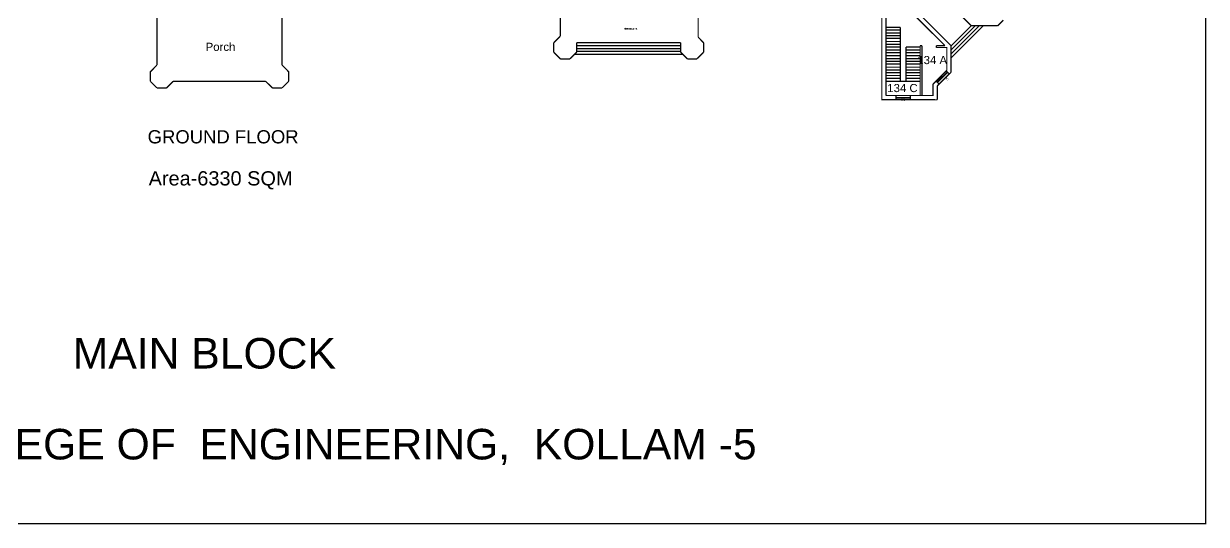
# Model space of a CAD drawing. Header units: millimetres. Extents: x 14 to 406, y 10 to 287.
# Drawn here: x 173.5 to 405.9, y 9.8 to 108.2 of the extents above; entities that cross this region are included whole.
import ezdxf

# ---------------------------------------------------------------- set-up
doc = ezdxf.new("R2010")
doc.units = ezdxf.units.MM
doc.layers.add('P', color=7, linetype='Continuous')
doc.layers.add('T', color=7, linetype='Continuous')

msp = doc.modelspace()

# ---------------------------------------------------------------- linework, layer by layer
at = {"layer": 'P', "const_width": 0.254}
for points in [[(14.076, 9.878), (405.747, 9.878), (405.747, 286.826), (14.076, 286.826)], [(278.994, 105.728), (278.994, 111.407)], [(306.052, 105.516), (306.052, 111.407)], [(306.052, 105.516), (306.052, 111.407)], [(344.911, 93.204), (342.124, 93.204), (342.124, 111.407)], [(342.124, 93.204), (342.124, 111.407)], [(342.971, 94.051), (342.971, 111.407)], [(342.971, 94.051), (342.971, 111.407)], [(348.174, 111.407), (355.741, 103.823)], [(348.174, 111.407), (355.741, 103.823)], [(199.743, 100.048), (199.743, 109.926)], [(224.296, 109.926), (224.296, 100.048)], [(347.786, 110.561), (354.524, 103.858)], [(347.786, 110.561), (354.524, 103.858)], [(357.787, 109.661), (359.692, 107.756)], [(357.787, 109.661), (359.692, 107.756)], [(342.971, 107.456), (345.758, 107.456)], [(342.971, 107.456), (345.758, 107.456)], [(342.971, 106.909), (345.758, 106.909)], [(342.971, 106.909), (345.758, 106.909)], [(346.851, 96.838), (345.758, 96.838), (345.758, 107.456)], [(346.851, 96.838), (345.758, 96.838), (345.758, 107.456)], [(362.056, 107.756), (355.741, 101.459)], [(361.244, 107.756), (355.741, 102.253)], [(360.486, 107.756), (355.741, 103.011)], [(359.692, 107.756), (355.741, 103.823)], [(362.056, 107.756), (355.741, 101.459)], [(361.244, 107.756), (355.741, 102.253)], [(360.486, 107.756), (355.741, 103.011)], [(359.692, 107.756), (355.741, 103.823)], [(359.692, 107.756), (364.896, 107.756)], [(359.692, 107.756), (364.896, 107.756)], [(364.896, 107.756), (365.989, 108.867)], [(364.896, 107.756), (365.989, 108.867)], [(277.689, 104.422), (278.994, 105.728)], [(277.689, 102.553), (277.689, 104.422)], [(302.613, 104.422), (282.169, 104.422)], [(282.169, 104.422), (282.169, 102.553)], [(302.613, 104.422), (282.169, 104.422)], [(282.169, 104.422), (282.169, 102.553)], [(302.613, 104.422), (302.613, 102.553)], [(302.613, 104.422), (302.613, 102.553)], [(307.111, 104.422), (306.052, 105.516)], [(307.111, 104.422), (306.052, 105.516)], [(307.111, 102.553), (307.111, 104.422)], [(307.111, 102.553), (307.111, 104.422)], [(342.971, 106.363), (345.758, 106.363)], [(342.971, 106.363), (345.758, 106.363)], [(342.971, 105.816), (345.758, 105.816)], [(342.971, 105.816), (345.758, 105.816)], [(342.971, 105.269), (345.758, 105.269)], [(342.971, 105.269), (345.758, 105.269)], [(342.971, 104.669), (345.758, 104.669)], [(342.971, 104.669), (345.758, 104.669)], [(278.994, 101.247), (277.689, 102.553)], [(282.169, 102.553), (280.864, 101.247)], [(282.169, 102.553), (280.864, 101.247)], [(303.001, 102.164), (281.799, 102.164)], [(303.001, 102.164), (281.799, 102.164)], [(302.613, 103.858), (282.169, 103.858)], [(302.613, 103.858), (282.169, 103.858)], [(302.613, 103.276), (282.169, 103.276)], [(302.613, 103.276), (282.169, 103.276)], [(302.613, 102.729), (282.169, 102.729)], [(302.613, 102.729), (282.169, 102.729)], [(302.613, 102.553), (303.936, 101.247)], [(302.613, 102.553), (303.936, 101.247)], [(305.788, 101.247), (307.111, 102.553)], [(305.788, 101.247), (307.111, 102.553)], [(342.971, 104.122), (345.758, 104.122)], [(342.971, 104.122), (345.758, 104.122)], [(342.971, 103.576), (345.758, 103.576)], [(342.971, 103.576), (345.758, 103.576)], [(342.971, 103.011), (345.758, 103.011)], [(342.971, 103.011), (345.758, 103.011)], [(342.971, 102.464), (345.758, 102.464)], [(342.971, 102.464), (345.758, 102.464)], [(349.656, 103.576), (346.851, 103.576)], [(346.851, 103.576), (346.851, 96.838)], [(349.656, 103.576), (346.851, 103.576)], [(346.851, 103.576), (346.851, 96.838)], [(346.851, 103.011), (349.656, 103.011)], [(346.851, 103.011), (349.656, 103.011)], [(346.851, 102.464), (349.656, 102.464)], [(346.851, 102.464), (349.656, 102.464)], [(349.656, 94.051), (349.656, 103.858)], [(349.656, 103.858), (350.026, 103.858)], [(349.656, 94.051), (349.656, 103.858)], [(349.656, 103.858), (350.026, 103.858)], [(350.026, 94.051), (350.026, 103.858)], [(350.026, 94.051), (350.026, 103.858)], [(352.831, 103.487), (352.831, 103.858)], [(352.831, 103.858), (354.524, 103.858)], [(352.831, 103.487), (352.831, 103.858)], [(352.831, 103.858), (354.524, 103.858)], [(352.831, 103.487), (354.894, 103.487), (354.894, 98.989)], [(352.831, 103.487), (354.894, 103.487), (354.894, 98.989)], [(355.741, 103.823), (355.741, 98.619)], [(355.741, 103.823), (355.741, 98.619)], [(198.438, 96.838), (198.438, 98.707), (199.743, 100.048)], [(225.619, 96.838), (225.619, 98.707), (224.296, 100.048)], [(280.864, 101.247), (278.994, 101.247)], [(280.864, 101.247), (279.629, 101.247)], [(303.936, 101.247), (305.788, 101.247)], [(303.936, 101.247), (305.788, 101.247)], [(342.971, 101.882), (345.758, 101.882)], [(342.971, 101.882), (345.758, 101.882)], [(342.971, 101.318), (345.758, 101.318)], [(342.971, 101.318), (345.758, 101.318)], [(342.971, 100.771), (345.758, 100.771)], [(342.971, 100.771), (345.758, 100.771)], [(342.971, 100.224), (345.758, 100.224)], [(342.971, 100.224), (345.758, 100.224)], [(346.851, 101.882), (349.656, 101.882)], [(346.851, 101.882), (349.656, 101.882)], [(346.851, 101.318), (349.656, 101.318)], [(346.851, 101.318), (349.656, 101.318)], [(346.851, 100.771), (349.656, 100.771)], [(346.851, 100.771), (349.656, 100.771)], [(346.851, 100.224), (349.656, 100.224)], [(346.851, 100.224), (349.656, 100.224)], [(342.971, 99.624), (345.758, 99.624)], [(342.971, 99.624), (345.758, 99.624)], [(342.971, 99.078), (345.758, 99.078)], [(342.971, 99.078), (345.758, 99.078)], [(342.971, 98.531), (345.758, 98.531)], [(342.971, 98.531), (345.758, 98.531)], [(342.971, 97.984), (345.758, 97.984)], [(342.971, 97.984), (345.758, 97.984)], [(346.851, 99.624), (349.656, 99.624)], [(346.851, 99.624), (349.656, 99.624)], [(346.851, 99.078), (349.656, 99.078)], [(346.851, 99.078), (349.656, 99.078)], [(346.851, 98.531), (349.656, 98.531)], [(346.851, 98.531), (349.656, 98.531)], [(346.851, 97.984), (349.656, 97.984)], [(346.851, 97.984), (349.656, 97.984)], [(354.771, 98.866), (352.778, 96.873)], [(354.771, 98.866), (352.778, 96.873)], [(354.983, 98.654), (352.989, 96.714)], [(354.983, 98.654), (352.989, 96.714)], [(355.071, 98.619), (353.078, 96.626)], [(355.071, 98.619), (353.078, 96.626)], [(355.371, 98.284), (353.378, 96.291)], [(355.371, 98.284), (353.378, 96.291)], [(354.771, 98.866), (354.894, 98.989)], [(354.771, 98.866), (354.894, 98.989)], [(355.371, 98.284), (354.771, 98.866)], [(355.371, 98.284), (354.771, 98.866)], [(355.371, 98.284), (355.741, 98.619)], [(355.371, 98.284), (355.741, 98.619)], [(199.743, 95.532), (198.438, 96.838)], [(201.613, 95.532), (199.743, 95.532)], [(202.918, 96.838), (201.613, 95.532)], [(221.086, 96.838), (202.918, 96.838)], [(221.086, 96.838), (222.444, 95.532), (224.296, 95.532)], [(224.296, 95.532), (225.619, 96.838)], [(342.971, 97.437), (345.758, 97.437)], [(342.971, 97.437), (345.758, 97.437)], [(342.971, 96.838), (345.758, 96.838)], [(342.971, 96.838), (345.758, 96.838)], [(346.851, 97.437), (349.656, 97.437)], [(346.851, 97.437), (349.656, 97.437)], [(346.851, 96.838), (349.656, 96.838)], [(346.851, 96.838), (349.656, 96.838)], [(352.196, 96.291), (352.196, 94.051), (350.026, 94.051)], [(352.196, 96.291), (352.778, 96.873)], [(352.196, 96.291), (352.778, 96.873)], [(352.196, 96.291), (352.196, 94.051)], [(353.378, 96.291), (352.778, 96.873)], [(353.378, 96.291), (352.778, 96.873)], [(353.042, 95.956), (353.378, 96.291)], [(353.042, 95.956), (353.378, 96.291)], [(353.042, 95.956), (353.042, 93.204)], [(353.042, 95.956), (353.042, 93.204)], [(342.159, 93.239), (353.042, 93.204)], [(344.911, 94.051), (342.971, 94.051)], [(342.971, 94.051), (352.196, 94.051)], [(344.911, 94.051), (344.911, 93.204)], [(344.911, 94.051), (347.698, 94.051)], [(347.698, 94.051), (347.698, 93.204), (344.911, 93.204)], [(344.911, 93.663), (347.698, 93.663)], [(344.911, 93.539), (347.698, 93.539)], [(349.656, 94.051), (347.698, 94.051)], [(353.042, 93.204), (347.698, 93.204)]]:
    msp.add_lwpolyline(points, dxfattribs=at)

# ---------------------------------------------------------------- texts
at = {"layer": 'T', "attachment_point": 7}
for s, insert, char_height in [('{\\fArial|b0|i0|c0|p18;V}', (291.5, 107), 0.4), ('{\\fArial|b0|i0|c0|p18;VERANDAHS}', (291.5, 107), 0.3), ('{\\fArial|b0|i0|c0|p18;ERANDAHS}', (291.7, 107), 0.3), ('{\\fArial|b0|i0|c0|p18;Porch}', (209.3, 102.8), 1.6), ('{\\fArial|b0|i0|c0|p18;134 A}', (349.1, 100.2), 1.6), ('{\\fArial|b0|i0|c0|p18;134 C}', (343.2, 94.7), 1.6), ('{\\fArial|b0|i0|c0|p18;W2}', (345.9, 93), 0.4), ('{\\fArial|b0|i0|c0|p18;GROUND FLOOR}', (197.9, 84.6), 2.6), ('{\\fArial|b0|i0|c0|p18;Area-6330 SQM}', (198.1, 75.6), 2.8), ('{\\fArial|b0|i0|c0|p18;MAIN BLOCK}', (183.2, 40.3), 6), ('{\\fArial|b0|i0|c0|p18;T K M COLLEGE OF  ENGINEERING,  KOLLAM -5}', (125.2, 21.4), 6)]:
    msp.add_mtext(s, dxfattribs=dict(at, insert=insert, char_height=char_height))
at = {"layer": 'T', "insert": (354.7, 97.8), "char_height": 0.4, "attachment_point": 1, "rotation": 318}
msp.add_mtext('{\\fArial|b0|i0|c0|p18;W2}', dxfattribs=at)

doc.saveas('drawing.dxf')
